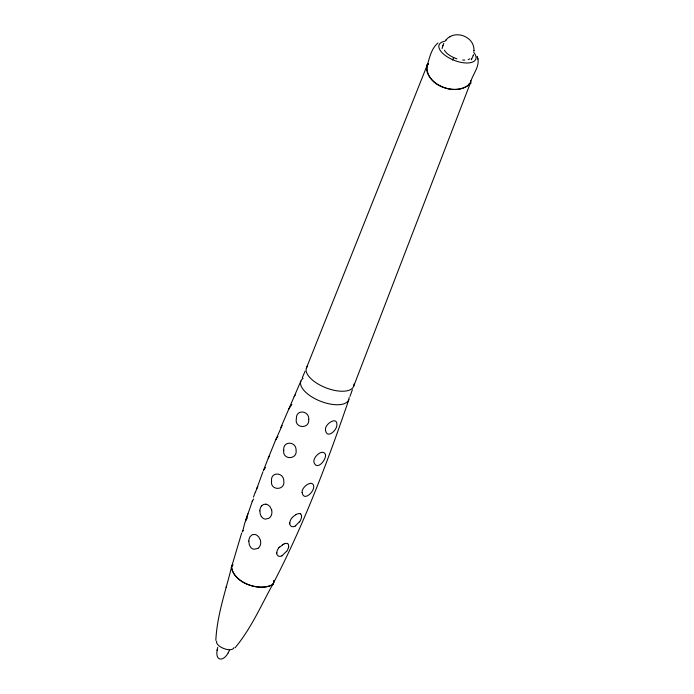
<?xml version="1.0" encoding="UTF-8"?>
<svg xmlns="http://www.w3.org/2000/svg" width="694" height="694" viewBox="0 0 694 694"><rect width="100%" height="100%" fill="white"/><g stroke="black" fill="none" stroke-linecap="round" stroke-linejoin="round"><path stroke-width="1.04" d="M473.976 50.497C474.557 36.201 454.258 29.009 445.678 40.408M473.976 51.261L473.985 50.428M248.851 541.112L249.241 544.556L250.465 547.046A6.038 5.274 76.3 0 0 253.961 549.258L257.899 548.416M259.929 510.923L260.189 513.907L261.282 516.492M229.376 650.33C224.466 662.692 213.578 662.119 217.777 647.329M217.127 650.347L217.161 649.74M241.651 533.079L231.64 566.694C232.273 582.292 259.677 592.138 272.282 584.643M231.449 567.449C234.659 582.899 257.752 591.141 271.597 585.207M442.069 48.545L443.7 43.384M301.439 516.961L301.465 515.069L300.502 513.855M273.792 582.014L273.679 582.483M288.522 546.699L288.617 544.859L287.698 543.688M231.631 566.668C225.706 590.993 217.031 615.205 215.825 640.371M226.088 587.245L226.322 586.369M473.499 54.618L473.221 55.607M255.574 491.959L262.965 471.66M247.411 518.028C244.366 520.335 243.525 530.598 242.215 532.029M245.867 519.927L252.633 500.348M245.633 520.647L247.888 513.829M442.85 45.362L442.651 45.925M473.247 55.537L471.642 59.077M288.609 409.295L290.257 406.814M348.796 399.744C327.499 462.308 304.007 524.291 273.462 583.003M349.993 396.361L352.405 389.681M353.628 386.341L470.506 82.69C472.31 74.353 481.098 65.609 477.134 56.613L477.29 56.986M269.628 456.01L268.474 457.589L263.468 470.402L264.77 468.407M282.128 425.483L275.778 439.736L277.123 437.645M306.427 367.959L427.062 65.548M268.283 458.066L275.7 439.831M470.081 83.532L470.662 80.842M305.065 371.221L302.289 377.762M280.827 427.53L300.866 381.058M470.445 82.838L470.679 80.955M252.165 501.311L253.674 498.995M294.178 396.43L295.288 395.025M228.213 652.924L228.465 652.429M273.436 583.107C261.282 604.96 251.185 628.573 235.006 647.849M452.427 60.031L452.627 59.675A18.99 1.596 -66.1 0 1 452.861 59.242L453.65 57.854M427.495 64.698C423.21 84.911 456.678 97.516 470.02 83.618M471.668 59.025L471.191 59.771M243.195 530.494L242.735 531.222M291.888 404.402L291.497 404.992M265.42 467.418L264.969 468.094M299.27 521.914L295.366 526.009M277.93 436.448L277.444 437.168M291.116 405.565L290.613 406.294M286.258 551.557L281.964 555.842M427.547 64.611L428.545 63.622L427.834 64.264M278.494 548.113L279.552 546.889M261.707 505.865L263.503 504.46L265.889 504.191M445.721 40.365L446.225 39.792M469.352 84.442C460.027 92.432 445.028 89.89 435.693 83.15C430.957 79.506 426.454 74.154 426.541 67.865C429.239 59.38 430.783 48.91 437.94 42.993M450.692 36.435L449.946 36.834M295.765 514.636L296.564 514.263A6.194 2.95 -35.8 0 1 300.554 513.812M282.961 544.452L284.158 543.94M260.519 540.296L258.81 537.113A6.116 4.199 52.6 0 0 254.976 534.449L252.278 534.71L250.282 536.445A9.109 6.211 76.7 0 0 248.782 541.086M271.753 510.055L270.079 506.863A6.194 4.39 54 0 0 265.88 504.139M477.75 58.157L478.01 59.137M289.814 523.736L289.762 522.886M276.819 553.37L276.785 552.528M349.134 397.41A25.713 11.668 21.4 0 1 319.509 400.837A25.713 11.668 21.4 0 1 303.139 378.291M231.57 566.634A22.121 10.072 26.1 0 1 233.045 564.873M231.267 567.38A22.303 10.375 23.4 0 1 232.369 565.636M273.583 581.737A22.147 9.803 19.3 0 1 272.1 585.441M273.644 582.544A22.147 9.968 16.8 0 1 272.586 584.764M255.245 492.254A8.796 0.494 -70.1 0 1 253.44 497.086M256.598 489.131A6.194 1.041 -77.2 0 1 257.847 486.78M260.415 540.314A8.875 7.582 48.5 0 1 257.908 548.425M259.816 510.888A9.005 6.376 76.7 0 1 261.655 505.779M261.317 516.457A6.168 5.387 77 0 0 265.429 519.129L268.994 518.253A8.796 7.599 51 0 0 271.64 510.073M279.89 547.072A7.781 4.242 -34.9 0 1 282.397 545.18M282.284 544.894A6.94 3.505 -34.3 0 1 282.97 544.53M276.819 552.519A9.109 6.393 -31.9 0 1 278.58 548.147M276.646 553.448A7.755 5.248 -39 0 0 277.617 555.374A6.914 4.511 -49.5 0 0 277.938 555.703L278.693 556.172A6.038 3.947 -55.8 0 0 281.964 555.79M288.747 546.551A9.091 3.713 -52 0 1 286.544 551.609M284.193 543.818A6.116 2.785 -34.1 0 1 287.75 543.636M292.226 517.603A7.495 4.207 -36.7 0 1 295.8 514.809M289.832 522.868A9.005 6.298 -34.8 0 1 291.853 518.019M289.667 523.805A7.79 5.318 -41.1 0 0 290.491 525.575A7.001 4.624 -50 0 0 290.986 526.069L291.471 526.408A6.168 4.051 -56.1 0 0 295.358 525.957M301.638 516.813A9.005 3.895 -53 0 1 299.539 521.975M353.949 384.06A25.322 11.408 21.4 0 1 325.963 387.833A25.322 11.408 21.4 0 1 307.711 366.033M470.974 82.733A19.024 6.42 -12.2 0 1 470.905 83.393M469.205 83.679A18.755 5.673 -19.3 0 1 468.719 84.208M426.68 65.054A19.111 8.397 55.9 0 1 427.296 64.412M427.704 65.01A18.677 7.608 64.3 0 1 427.981 64.507M469.786 58.782A14.513 6.584 21.4 0 1 468.181 59.589M464.815 60.109A14.513 6.584 21.4 0 1 462.62 60.022M456.912 58.808A14.513 6.584 21.4 0 1 444.377 50.185M473.655 52.241A19.692 8.944 21.4 0 1 467.713 62.989A19.692 8.944 21.4 0 1 442.651 53.291A19.692 8.944 21.4 0 1 445.149 41.198M233.852 647.71A9.196 4.173 21.4 0 1 223.867 648.56A9.196 4.173 21.4 0 1 216.684 641.169M232.178 565.532A22.303 10.289 29.9 0 1 232.646 564.621M271.545 481.063C270.018 490.884 285.442 490.719 283.777 480.968C283.898 472.137 270.408 471.365 271.545 481.063M308.743 419.566C309.515 429.482 294.126 428.389 296.39 418.638C295.93 408.749 309.619 410.701 308.743 419.566M273.87 581.043C273.835 582.96 273.87 579.629 273.87 581.043M302.124 492.454C303.556 501.883 314.139 492.072 313.731 486.451C312.977 478.643 301.144 487.24 302.124 492.454M283.742 450.285C282.163 460.191 297.648 459.905 296.078 450.163C296.286 441.158 282.658 440.56 283.742 450.285M325.495 429.933C326.57 439.658 337.362 430.315 336.902 424.459C337.041 415.845 324.35 424.407 325.495 429.933M325.547 454.717C326.171 460.079 317.089 470.914 314 462.464C312.43 457.12 323.083 447.864 325.547 454.717"/></g></svg>
